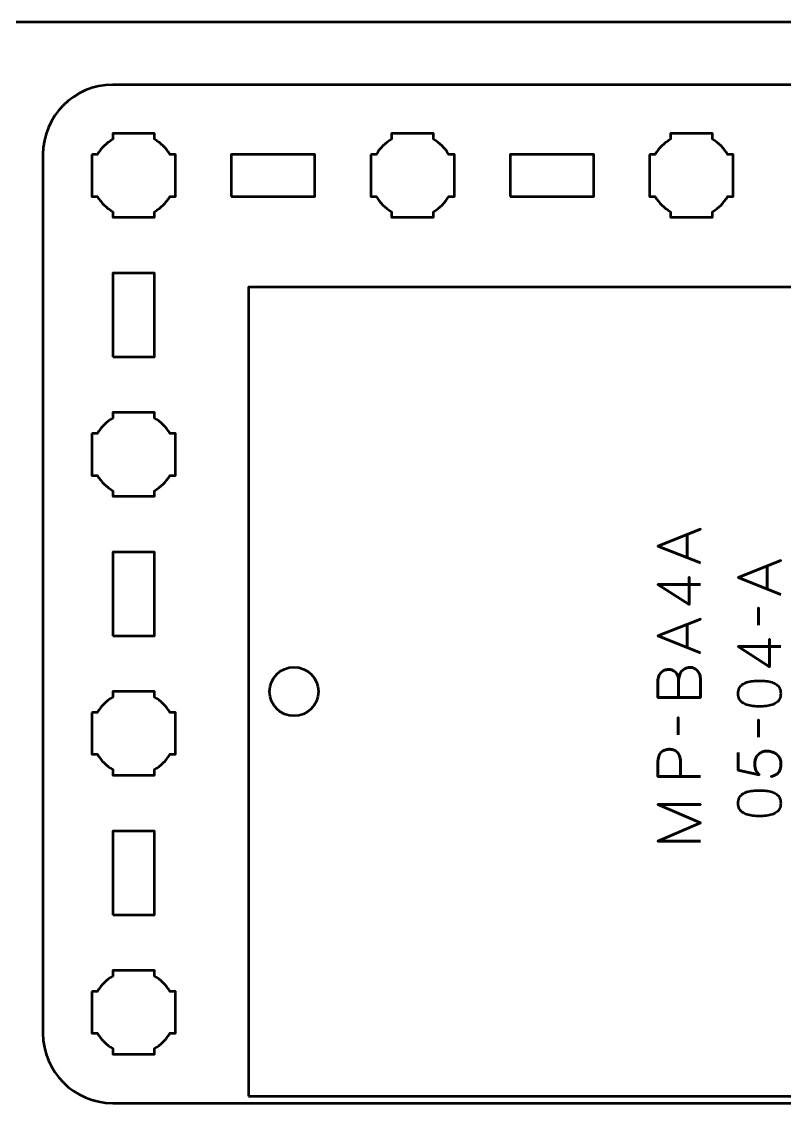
# Model space of a CAD drawing. Header units: centimetres. Extents: x -21 to 0, y -29.7 to 0.
# Drawn here: x -10.95 to -5.48, y -7.9 to 0 of the extents above; entities that cross this region are included whole.
import ezdxf

# ---------------------------------------------------------------- set-up
doc = ezdxf.new("R2010")
doc.units = ezdxf.units.CM
doc.header["$MEASUREMENT"] = 0
doc.layers.add('Layer 1', color=7, linetype='Continuous')

msp = doc.modelspace()

# ---------------------------------------------------------------- linework, layer by layer
at = {"layer": 'Layer 1', "lineweight": 53}
for points in [[(-9.45, -1.25001), (-8.85, -1.25001), (-8.85, -0.95001), (-9.45, -0.95001), (-9.45, -1.25001)], [(-7.45, -1.25001), (-6.85, -1.25001), (-6.85, -0.95001), (-7.45, -0.95001), (-7.45, -1.25001)], [(-10.3, -2.40001), (-10, -2.40001), (-10, -1.80001), (-10.3, -1.80001), (-10.3, -2.40001)], [(-10.3, -4.40001), (-10, -4.40001), (-10, -3.80001), (-10.3, -3.80001), (-10.3, -4.40001)], [(-10.3, -6.40001), (-10, -6.40001), (-10, -5.80001), (-10.3, -5.80001), (-10.3, -6.40001)]]:
    msp.add_lwpolyline(points, close=True, dxfattribs=at)
at = {"layer": 'Layer 1', "color": 5, "lineweight": 53}
msp.add_ellipse((-9, -4.8), major_axis=(0, 0.175), ratio=1, dxfattribs=at)
at = {"layer": 'Layer 1', "lineweight": 53}
msp.add_ellipse((-9, -4.8), major_axis=(0, 0.175), ratio=1, dxfattribs=at)
at = {"layer": 'Layer 1', "color": 1, "lineweight": 53}
msp.add_open_spline([(-21.00003, -29.19995), (-21.00003, -29.19995), (-21.00003, -5.29992), (-21.00003, -5.29992), (-21.00003, -5.29992), (-21.00003, -5.21709), (-20.93286, -5.14992), (-20.85003, -5.14992), (-20.85003, -5.14992), (-20.7672, -5.14992), (-20.70003, -5.08275), (-20.70003, -4.99992), (-20.70003, -4.99992), (-20.70003, -4.91709), (-20.7672, -4.84992), (-20.85003, -4.84992), (-20.85003, -4.84992), (-20.93286, -4.84992), (-21.00003, -4.78275), (-21.00003, -4.69992), (-21.00003, -4.69992), (-21.00003, -4.61709), (-20.93286, -4.54992), (-20.85003, -4.54992), (-20.85003, -4.54992), (-20.7672, -4.54992), (-20.70003, -4.48275), (-20.70003, -4.39992), (-20.70003, -4.39992), (-20.70003, -4.31709), (-20.7672, -4.24992), (-20.85003, -4.24992), (-20.85003, -4.24992), (-20.93286, -4.24992), (-21.00003, -4.18275), (-21.00003, -4.09992), (-21.00003, -4.09992), (-21.00003, -4.01709), (-20.93286, -3.94992), (-20.85003, -3.94992), (-20.85003, -3.94992), (-20.7672, -3.94992), (-20.70003, -3.88275), (-20.70003, -3.79992), (-20.70003, -3.79992), (-20.70003, -3.71709), (-20.7672, -3.64992), (-20.85003, -3.64992), (-20.85003, -3.64992), (-20.93286, -3.64992), (-21.00003, -3.58275), (-21.00003, -3.49992), (-21.00003, -3.49992), (-21.00003, -3.41709), (-20.93286, -3.34992), (-20.85003, -3.34992), (-20.85003, -3.34992), (-20.7672, -3.34992), (-20.70003, -3.28275), (-20.70003, -3.19992), (-20.70003, -3.19992), (-20.70003, -3.11709), (-20.7672, -3.04992), (-20.85003, -3.04992), (-20.85003, -3.04992), (-20.93286, -3.04992), (-21.00003, -2.98275), (-21.00003, -2.89992), (-21.00003, -2.89992), (-21.00003, -2.81709), (-20.93286, -2.74992), (-20.85003, -2.74992), (-20.85003, -2.74992), (-20.7672, -2.74992), (-20.70003, -2.68275), (-20.70003, -2.59992), (-20.70003, -2.59992), (-20.70003, -2.51709), (-20.7672, -2.44992), (-20.85003, -2.44992), (-20.85003, -2.44992), (-20.93286, -2.44992), (-21.00003, -2.38275), (-21.00003, -2.29992), (-21.00003, -2.29992), (-21.00003, -2.21709), (-20.93286, -2.14992), (-20.85003, -2.14992), (-20.85003, -2.14992), (-20.7672, -2.14992), (-20.70003, -2.08275), (-20.70003, -1.99992), (-20.70003, -1.99992), (-20.70003, -1.91709), (-20.7672, -1.84992), (-20.85003, -1.84992), (-20.85003, -1.84992), (-20.93286, -1.84992), (-21.00003, -1.78275), (-21.00003, -1.69992), (-21.00003, -1.69992), (-21.00003, -1.61709), (-20.93286, -1.54992), (-20.85003, -1.54992), (-20.85003, -1.54992), (-20.7672, -1.54992), (-20.70003, -1.48275), (-20.70003, -1.39992), (-20.70003, -1.39992), (-20.70003, -1.31709), (-20.7672, -1.24992), (-20.85003, -1.24992), (-20.85003, -1.24992), (-20.93286, -1.24992), (-21.00003, -1.18275), (-21.00003, -1.09992), (-21.00003, -1.09992), (-21.00003, -1.09992), (-21.00003, -0.49992), (-21.00003, -0.49992), (-21.00003, -0.49992), (-21.00003, -0.22295), (-20.77694, 0.00004), (-20.49994, 0.00004), (-20.49994, 0.00004), (-20.49994, 0.00004), (-0.50008, 0.00004), (-0.50008, 0.00004), (-0.50008, 0.00004), (-0.22294, 0.00004), (0.00002, -0.22295), (0.00002, -0.49992), (0.00002, -0.49992), (0.00002, -0.49992), (0.00002, -29.19995), (0.00002, -29.19995), (0.00002, -29.19995), (0.00002, -29.47695), (-0.22294, -29.70004), (-0.50008, -29.70004), (-0.50008, -29.70004), (-0.50008, -29.70004), (-20.49994, -29.70004), (-20.49994, -29.70004), (-20.49994, -29.70004), (-20.77694, -29.70004), (-21.00003, -29.47695), (-21.00003, -29.19995)], degree=3, knots=[0, 0, 0, 0, 0.027027, 0.027027, 0.027027, 0.027027, 0.0540541, 0.0540541, 0.0540541, 0.0540541, 0.0810811, 0.0810811, 0.0810811, 0.0810811, 0.1081081, 0.1081081, 0.1081081, 0.1081081, 0.1351351, 0.1351351, 0.1351351, 0.1351351, 0.1621622, 0.1621622, 0.1621622, 0.1621622, 0.1891892, 0.1891892, 0.1891892, 0.1891892, 0.2162162, 0.2162162, 0.2162162, 0.2162162, 0.2432432, 0.2432432, 0.2432432, 0.2432432, 0.2702703, 0.2702703, 0.2702703, 0.2702703, 0.2972973, 0.2972973, 0.2972973, 0.2972973, 0.3243243, 0.3243243, 0.3243243, 0.3243243, 0.3513514, 0.3513514, 0.3513514, 0.3513514, 0.3783784, 0.3783784, 0.3783784, 0.3783784, 0.4054054, 0.4054054, 0.4054054, 0.4054054, 0.4324324, 0.4324324, 0.4324324, 0.4324324, 0.4594595, 0.4594595, 0.4594595, 0.4594595, 0.4864865, 0.4864865, 0.4864865, 0.4864865, 0.5135135, 0.5135135, 0.5135135, 0.5135135, 0.5405405, 0.5405405, 0.5405405, 0.5405405, 0.5675676, 0.5675676, 0.5675676, 0.5675676, 0.5945946, 0.5945946, 0.5945946, 0.5945946, 0.6216216, 0.6216216, 0.6216216, 0.6216216, 0.6486486, 0.6486486, 0.6486486, 0.6486486, 0.6756757, 0.6756757, 0.6756757, 0.6756757, 0.7027027, 0.7027027, 0.7027027, 0.7027027, 0.7297297, 0.7297297, 0.7297297, 0.7297297, 0.7567568, 0.7567568, 0.7567568, 0.7567568, 0.7837838, 0.7837838, 0.7837838, 0.7837838, 0.8108108, 0.8108108, 0.8108108, 0.8108108, 0.8378378, 0.8378378, 0.8378378, 0.8378378, 0.8648649, 0.8648649, 0.8648649, 0.8648649, 0.8918919, 0.8918919, 0.8918919, 0.8918919, 0.9189189, 0.9189189, 0.9189189, 0.9189189, 0.9459459, 0.9459459, 0.9459459, 0.9459459, 0.972973, 0.972973, 0.972973, 0.972973, 1, 1, 1, 1], dxfattribs=at)
at = {"layer": 'Layer 1', "color": 3, "lineweight": 53}
msp.add_open_spline([(-10.8, -7.25001), (-10.8, -7.25001), (-10.8, -0.95001), (-10.8, -0.95001), (-10.8, -0.95001), (-10.8, -0.67392), (-10.57609, -0.45001), (-10.3, -0.45001), (-10.3, -0.45001), (-10.3, -0.45001), (-2, -0.45001), (-2, -0.45001), (-2, -0.45001), (-1.72391, -0.45001), (-1.5, -0.67392), (-1.5, -0.95001), (-1.5, -0.95001), (-1.5, -0.95001), (-1.5, -7.25001), (-1.5, -7.25001), (-1.5, -7.25001), (-1.5, -7.5261), (-1.72391, -7.75001), (-2, -7.75001), (-2, -7.75001), (-2, -7.75001), (-10.3, -7.75001), (-10.3, -7.75001), (-10.3, -7.75001), (-10.57609, -7.75001), (-10.8, -7.5261), (-10.8, -7.25001)], degree=3, knots=[0, 0, 0, 0, 0.125, 0.125, 0.125, 0.125, 0.25, 0.25, 0.25, 0.25, 0.375, 0.375, 0.375, 0.375, 0.5, 0.5, 0.5, 0.5, 0.625, 0.625, 0.625, 0.625, 0.75, 0.75, 0.75, 0.75, 0.875, 0.875, 0.875, 0.875, 1, 1, 1, 1], dxfattribs=at)
at = {"layer": 'Layer 1', "lineweight": 53}
for points in [[(-10.45, -0.95001), (-10.45, -0.95001), (-10.40985, -0.95001), (-10.40985, -0.95001), (-10.40985, -0.95001), (-10.3835, -0.90448), (-10.34553, -0.86651), (-10.3, -0.84016), (-10.3, -0.84016), (-10.3, -0.84016), (-10.3, -0.80001), (-10.3, -0.80001), (-10.3, -0.80001), (-10.3, -0.80001), (-10.15, -0.80001), (-10.15, -0.80001), (-10.15, -0.80001), (-10.15, -0.80001), (-10, -0.80001), (-10, -0.80001), (-10, -0.80001), (-10, -0.80001), (-10, -0.84016), (-10, -0.84016), (-10, -0.84016), (-9.95447, -0.86651), (-9.9165, -0.90448), (-9.89015, -0.95001), (-9.89015, -0.95001), (-9.89015, -0.95001), (-9.85, -0.95001), (-9.85, -0.95001), (-9.85, -0.95001), (-9.85, -0.95001), (-9.85, -1.10001), (-9.85, -1.10001), (-9.85, -1.10001), (-9.85, -1.10001), (-9.85, -1.25001), (-9.85, -1.25001), (-9.85, -1.25001), (-9.85, -1.25001), (-9.89015, -1.25001), (-9.89015, -1.25001), (-9.89015, -1.25001), (-9.9165, -1.29554), (-9.95447, -1.33351), (-10, -1.35986), (-10, -1.35986), (-10, -1.35986), (-10, -1.40001), (-10, -1.40001), (-10, -1.40001), (-10, -1.40001), (-10.15, -1.40001), (-10.15, -1.40001), (-10.15, -1.40001), (-10.15, -1.40001), (-10.3, -1.40001), (-10.3, -1.40001), (-10.3, -1.40001), (-10.3, -1.40001), (-10.3, -1.35986), (-10.3, -1.35986), (-10.3, -1.35986), (-10.34553, -1.33351), (-10.3835, -1.29554), (-10.40985, -1.25001), (-10.40985, -1.25001), (-10.40985, -1.25001), (-10.45, -1.25001), (-10.45, -1.25001), (-10.45, -1.25001), (-10.45, -1.25001), (-10.45, -1.10001), (-10.45, -1.10001), (-10.45, -1.10001), (-10.45, -1.10001), (-10.45, -0.95001), (-10.45, -0.95001)], [(-8.45, -0.95001), (-8.45, -0.95001), (-8.40985, -0.95001), (-8.40985, -0.95001), (-8.40985, -0.95001), (-8.3835, -0.90448), (-8.34553, -0.86651), (-8.3, -0.84016), (-8.3, -0.84016), (-8.3, -0.84016), (-8.3, -0.80001), (-8.3, -0.80001), (-8.3, -0.80001), (-8.3, -0.80001), (-8.15, -0.80001), (-8.15, -0.80001), (-8.15, -0.80001), (-8.15, -0.80001), (-8, -0.80001), (-8, -0.80001), (-8, -0.80001), (-8, -0.80001), (-8, -0.84016), (-8, -0.84016), (-8, -0.84016), (-7.95447, -0.86651), (-7.9165, -0.90448), (-7.89015, -0.95001), (-7.89015, -0.95001), (-7.89015, -0.95001), (-7.85, -0.95001), (-7.85, -0.95001), (-7.85, -0.95001), (-7.85, -0.95001), (-7.85, -1.10001), (-7.85, -1.10001), (-7.85, -1.10001), (-7.85, -1.10001), (-7.85, -1.25001), (-7.85, -1.25001), (-7.85, -1.25001), (-7.85, -1.25001), (-7.89015, -1.25001), (-7.89015, -1.25001), (-7.89015, -1.25001), (-7.9165, -1.29554), (-7.95447, -1.33351), (-8, -1.35986), (-8, -1.35986), (-8, -1.35986), (-8, -1.40001), (-8, -1.40001), (-8, -1.40001), (-8, -1.40001), (-8.15, -1.40001), (-8.15, -1.40001), (-8.15, -1.40001), (-8.15, -1.40001), (-8.3, -1.40001), (-8.3, -1.40001), (-8.3, -1.40001), (-8.3, -1.40001), (-8.3, -1.35986), (-8.3, -1.35986), (-8.3, -1.35986), (-8.34553, -1.33351), (-8.3835, -1.29554), (-8.40985, -1.25001), (-8.40985, -1.25001), (-8.40985, -1.25001), (-8.45, -1.25001), (-8.45, -1.25001), (-8.45, -1.25001), (-8.45, -1.25001), (-8.45, -1.10001), (-8.45, -1.10001), (-8.45, -1.10001), (-8.45, -1.10001), (-8.45, -0.95001), (-8.45, -0.95001)], [(-6.45, -0.95001), (-6.45, -0.95001), (-6.40985, -0.95001), (-6.40985, -0.95001), (-6.40985, -0.95001), (-6.3835, -0.90448), (-6.34553, -0.86651), (-6.3, -0.84016), (-6.3, -0.84016), (-6.3, -0.84016), (-6.3, -0.80001), (-6.3, -0.80001), (-6.3, -0.80001), (-6.3, -0.80001), (-6.15, -0.80001), (-6.15, -0.80001), (-6.15, -0.80001), (-6.15, -0.80001), (-6, -0.80001), (-6, -0.80001), (-6, -0.80001), (-6, -0.80001), (-6, -0.84016), (-6, -0.84016), (-6, -0.84016), (-5.95447, -0.86651), (-5.9165, -0.90448), (-5.89015, -0.95001), (-5.89015, -0.95001), (-5.89015, -0.95001), (-5.85, -0.95001), (-5.85, -0.95001), (-5.85, -0.95001), (-5.85, -0.95001), (-5.85, -1.10001), (-5.85, -1.10001), (-5.85, -1.10001), (-5.85, -1.10001), (-5.85, -1.25001), (-5.85, -1.25001), (-5.85, -1.25001), (-5.85, -1.25001), (-5.89015, -1.25001), (-5.89015, -1.25001), (-5.89015, -1.25001), (-5.9165, -1.29554), (-5.95447, -1.33351), (-6, -1.35986), (-6, -1.35986), (-6, -1.35986), (-6, -1.40001), (-6, -1.40001), (-6, -1.40001), (-6, -1.40001), (-6.15, -1.40001), (-6.15, -1.40001), (-6.15, -1.40001), (-6.15, -1.40001), (-6.3, -1.40001), (-6.3, -1.40001), (-6.3, -1.40001), (-6.3, -1.40001), (-6.3, -1.35986), (-6.3, -1.35986), (-6.3, -1.35986), (-6.34553, -1.33351), (-6.3835, -1.29554), (-6.40985, -1.25001), (-6.40985, -1.25001), (-6.40985, -1.25001), (-6.45, -1.25001), (-6.45, -1.25001), (-6.45, -1.25001), (-6.45, -1.25001), (-6.45, -1.10001), (-6.45, -1.10001), (-6.45, -1.10001), (-6.45, -1.10001), (-6.45, -0.95001), (-6.45, -0.95001)], [(-10.45, -2.95001), (-10.45, -2.95001), (-10.40985, -2.95001), (-10.40985, -2.95001), (-10.40985, -2.95001), (-10.3835, -2.90448), (-10.34553, -2.86651), (-10.3, -2.84016), (-10.3, -2.84016), (-10.3, -2.84016), (-10.3, -2.80001), (-10.3, -2.80001), (-10.3, -2.80001), (-10.3, -2.80001), (-10.15, -2.80001), (-10.15, -2.80001), (-10.15, -2.80001), (-10.15, -2.80001), (-10, -2.80001), (-10, -2.80001), (-10, -2.80001), (-10, -2.80001), (-10, -2.84016), (-10, -2.84016), (-10, -2.84016), (-9.95447, -2.86651), (-9.9165, -2.90448), (-9.89015, -2.95001), (-9.89015, -2.95001), (-9.89015, -2.95001), (-9.85, -2.95001), (-9.85, -2.95001), (-9.85, -2.95001), (-9.85, -2.95001), (-9.85, -3.10001), (-9.85, -3.10001), (-9.85, -3.10001), (-9.85, -3.10001), (-9.85, -3.25001), (-9.85, -3.25001), (-9.85, -3.25001), (-9.85, -3.25001), (-9.89015, -3.25001), (-9.89015, -3.25001), (-9.89015, -3.25001), (-9.9165, -3.29554), (-9.95447, -3.33351), (-10, -3.35986), (-10, -3.35986), (-10, -3.35986), (-10, -3.40001), (-10, -3.40001), (-10, -3.40001), (-10, -3.40001), (-10.15, -3.40001), (-10.15, -3.40001), (-10.15, -3.40001), (-10.15, -3.40001), (-10.3, -3.40001), (-10.3, -3.40001), (-10.3, -3.40001), (-10.3, -3.40001), (-10.3, -3.35986), (-10.3, -3.35986), (-10.3, -3.35986), (-10.34553, -3.33351), (-10.3835, -3.29554), (-10.40985, -3.25001), (-10.40985, -3.25001), (-10.40985, -3.25001), (-10.45, -3.25001), (-10.45, -3.25001), (-10.45, -3.25001), (-10.45, -3.25001), (-10.45, -3.10001), (-10.45, -3.10001), (-10.45, -3.10001), (-10.45, -3.10001), (-10.45, -2.95001), (-10.45, -2.95001)], [(-10.45, -4.95001), (-10.45, -4.95001), (-10.40985, -4.95001), (-10.40985, -4.95001), (-10.40985, -4.95001), (-10.3835, -4.90448), (-10.34553, -4.86651), (-10.3, -4.84016), (-10.3, -4.84016), (-10.3, -4.84016), (-10.3, -4.80001), (-10.3, -4.80001), (-10.3, -4.80001), (-10.3, -4.80001), (-10.15, -4.80001), (-10.15, -4.80001), (-10.15, -4.80001), (-10.15, -4.80001), (-10, -4.80001), (-10, -4.80001), (-10, -4.80001), (-10, -4.80001), (-10, -4.84016), (-10, -4.84016), (-10, -4.84016), (-9.95447, -4.86651), (-9.9165, -4.90448), (-9.89015, -4.95001), (-9.89015, -4.95001), (-9.89015, -4.95001), (-9.85, -4.95001), (-9.85, -4.95001), (-9.85, -4.95001), (-9.85, -4.95001), (-9.85, -5.10001), (-9.85, -5.10001), (-9.85, -5.10001), (-9.85, -5.10001), (-9.85, -5.25001), (-9.85, -5.25001), (-9.85, -5.25001), (-9.85, -5.25001), (-9.89015, -5.25001), (-9.89015, -5.25001), (-9.89015, -5.25001), (-9.9165, -5.29554), (-9.95447, -5.33351), (-10, -5.35986), (-10, -5.35986), (-10, -5.35986), (-10, -5.40001), (-10, -5.40001), (-10, -5.40001), (-10, -5.40001), (-10.15, -5.40001), (-10.15, -5.40001), (-10.15, -5.40001), (-10.15, -5.40001), (-10.3, -5.40001), (-10.3, -5.40001), (-10.3, -5.40001), (-10.3, -5.40001), (-10.3, -5.35986), (-10.3, -5.35986), (-10.3, -5.35986), (-10.34553, -5.33351), (-10.3835, -5.29554), (-10.40985, -5.25001), (-10.40985, -5.25001), (-10.40985, -5.25001), (-10.45, -5.25001), (-10.45, -5.25001), (-10.45, -5.25001), (-10.45, -5.25001), (-10.45, -5.10001), (-10.45, -5.10001), (-10.45, -5.10001), (-10.45, -5.10001), (-10.45, -4.95001), (-10.45, -4.95001)], [(-10.45, -6.95001), (-10.45, -6.95001), (-10.40985, -6.95001), (-10.40985, -6.95001), (-10.40985, -6.95001), (-10.3835, -6.90448), (-10.34553, -6.86651), (-10.3, -6.84016), (-10.3, -6.84016), (-10.3, -6.84016), (-10.3, -6.80001), (-10.3, -6.80001), (-10.3, -6.80001), (-10.3, -6.80001), (-10.15, -6.80001), (-10.15, -6.80001), (-10.15, -6.80001), (-10.15, -6.80001), (-10, -6.80001), (-10, -6.80001), (-10, -6.80001), (-10, -6.80001), (-10, -6.84016), (-10, -6.84016), (-10, -6.84016), (-9.95447, -6.86651), (-9.9165, -6.90448), (-9.89015, -6.95001), (-9.89015, -6.95001), (-9.89015, -6.95001), (-9.85, -6.95001), (-9.85, -6.95001), (-9.85, -6.95001), (-9.85, -6.95001), (-9.85, -7.10001), (-9.85, -7.10001), (-9.85, -7.10001), (-9.85, -7.10001), (-9.85, -7.25001), (-9.85, -7.25001), (-9.85, -7.25001), (-9.85, -7.25001), (-9.89015, -7.25001), (-9.89015, -7.25001), (-9.89015, -7.25001), (-9.9165, -7.29554), (-9.95447, -7.33351), (-10, -7.35986), (-10, -7.35986), (-10, -7.35986), (-10, -7.40001), (-10, -7.40001), (-10, -7.40001), (-10, -7.40001), (-10.15, -7.40001), (-10.15, -7.40001), (-10.15, -7.40001), (-10.15, -7.40001), (-10.3, -7.40001), (-10.3, -7.40001), (-10.3, -7.40001), (-10.3, -7.40001), (-10.3, -7.35986), (-10.3, -7.35986), (-10.3, -7.35986), (-10.34553, -7.33351), (-10.3835, -7.29554), (-10.40985, -7.25001), (-10.40985, -7.25001), (-10.40985, -7.25001), (-10.45, -7.25001), (-10.45, -7.25001), (-10.45, -7.25001), (-10.45, -7.25001), (-10.45, -7.10001), (-10.45, -7.10001), (-10.45, -7.10001), (-10.45, -7.10001), (-10.45, -6.95001), (-10.45, -6.95001)]]:
    msp.add_open_spline(points, degree=3, knots=[0, 0, 0, 0, 0.05, 0.05, 0.05, 0.05, 0.1, 0.1, 0.1, 0.1, 0.15, 0.15, 0.15, 0.15, 0.2, 0.2, 0.2, 0.2, 0.25, 0.25, 0.25, 0.25, 0.3, 0.3, 0.3, 0.3, 0.35, 0.35, 0.35, 0.35, 0.4, 0.4, 0.4, 0.4, 0.45, 0.45, 0.45, 0.45, 0.5, 0.5, 0.5, 0.5, 0.55, 0.55, 0.55, 0.55, 0.6, 0.6, 0.6, 0.6, 0.65, 0.65, 0.65, 0.65, 0.7, 0.7, 0.7, 0.7, 0.75, 0.75, 0.75, 0.75, 0.8, 0.8, 0.8, 0.8, 0.85, 0.85, 0.85, 0.85, 0.9, 0.9, 0.9, 0.9, 0.95, 0.95, 0.95, 0.95, 1, 1, 1, 1], dxfattribs=at)
at = {"layer": 'Layer 1', "color": 5, "lineweight": 53}
for points, knots in [([(-9.32502, -7.7), (-9.32502, -7.7), (-9.32502, -1.9), (-9.32502, -1.9), (-9.32502, -1.9), (-9.32502, -1.9), (-2.97502, -1.9), (-2.97502, -1.9), (-2.97502, -1.9), (-2.97502, -1.9), (-2.97502, -7.7), (-2.97502, -7.7), (-2.97502, -7.7), (-2.97502, -7.7), (-9.32502, -7.7), (-9.32502, -7.7)], [0, 0, 0, 0, 0.25, 0.25, 0.25, 0.25, 0.5, 0.5, 0.5, 0.5, 0.75, 0.75, 0.75, 0.75, 1, 1, 1, 1]), ([(-6.0851, -3.87799), (-6.0851, -3.87799), (-6.39032, -3.75692), (-6.39032, -3.75692), (-6.39032, -3.75692), (-6.39032, -3.75692), (-6.0851, -3.63542), (-6.0851, -3.63542), (-6.0851, -3.63542), (-6.0851, -3.63542), (-6.39032, -3.75692), (-6.39032, -3.75692), (-6.39032, -3.75692), (-6.39032, -3.75692), (-6.0851, -3.87799), (-6.0851, -3.87799)], [0, 0, 0, 0, 0.25, 0.25, 0.25, 0.25, 0.5, 0.5, 0.5, 0.5, 0.75, 0.75, 0.75, 0.75, 1, 1, 1, 1]), ([(-6.1812, -3.83989), (-6.1812, -3.83989), (-6.1812, -3.67395), (-6.1812, -3.67395), (-6.1812, -3.67395), (-6.1812, -3.67395), (-6.1812, -3.83989), (-6.1812, -3.83989)], [0, 0, 0, 0, 0.5, 0.5, 0.5, 0.5, 1, 1, 1, 1]), ([(-5.50979, -4.10299), (-5.50979, -4.10299), (-5.81501, -3.98192), (-5.81501, -3.98192), (-5.81501, -3.98192), (-5.81501, -3.98192), (-5.50979, -3.86042), (-5.50979, -3.86042), (-5.50979, -3.86042), (-5.50979, -3.86042), (-5.81501, -3.98192), (-5.81501, -3.98192), (-5.81501, -3.98192), (-5.81501, -3.98192), (-5.50979, -4.10299), (-5.50979, -4.10299)], [0, 0, 0, 0, 0.25, 0.25, 0.25, 0.25, 0.5, 0.5, 0.5, 0.5, 0.75, 0.75, 0.75, 0.75, 1, 1, 1, 1]), ([(-5.60589, -4.06489), (-5.60589, -4.06489), (-5.60589, -3.89895), (-5.60589, -3.89895), (-5.60589, -3.89895), (-5.60589, -3.89895), (-5.60589, -4.06489), (-5.60589, -4.06489)], [0, 0, 0, 0, 0.5, 0.5, 0.5, 0.5, 1, 1, 1, 1]), ([(-6.0851, -4.03293), (-6.0851, -4.03293), (-6.39032, -4.03293), (-6.39032, -4.03293), (-6.39032, -4.03293), (-6.39032, -4.03293), (-6.16638, -4.17686), (-6.16638, -4.17686), (-6.16638, -4.17686), (-6.16638, -4.17686), (-6.16638, -3.97874), (-6.16638, -3.97874), (-6.16638, -3.97874), (-6.16638, -3.97874), (-6.16638, -4.17686), (-6.16638, -4.17686), (-6.16638, -4.17686), (-6.16638, -4.17686), (-6.39032, -4.03293), (-6.39032, -4.03293), (-6.39032, -4.03293), (-6.39032, -4.03293), (-6.0851, -4.03293), (-6.0851, -4.03293)], [0, 0, 0, 0, 0.1666667, 0.1666667, 0.1666667, 0.1666667, 0.3333333, 0.3333333, 0.3333333, 0.3333333, 0.5, 0.5, 0.5, 0.5, 0.6666667, 0.6666667, 0.6666667, 0.6666667, 0.8333333, 0.8333333, 0.8333333, 0.8333333, 1, 1, 1, 1]), ([(-5.66939, -4.32312), (-5.66939, -4.32312), (-5.66939, -4.19993), (-5.66939, -4.19993), (-5.66939, -4.19993), (-5.66939, -4.19993), (-5.66939, -4.32312), (-5.66939, -4.32312)], [0, 0, 0, 0, 0.5, 0.5, 0.5, 0.5, 1, 1, 1, 1]), ([(-6.0851, -4.52272), (-6.0851, -4.52272), (-6.39032, -4.40165), (-6.39032, -4.40165), (-6.39032, -4.40165), (-6.39032, -4.40165), (-6.0851, -4.28015), (-6.0851, -4.28015), (-6.0851, -4.28015), (-6.0851, -4.28015), (-6.39032, -4.40165), (-6.39032, -4.40165), (-6.39032, -4.40165), (-6.39032, -4.40165), (-6.0851, -4.52272), (-6.0851, -4.52272)], [0, 0, 0, 0, 0.25, 0.25, 0.25, 0.25, 0.5, 0.5, 0.5, 0.5, 0.75, 0.75, 0.75, 0.75, 1, 1, 1, 1]), ([(-6.1812, -4.48462), (-6.1812, -4.48462), (-6.1812, -4.31868), (-6.1812, -4.31868), (-6.1812, -4.31868), (-6.1812, -4.31868), (-6.1812, -4.48462), (-6.1812, -4.48462)], [0, 0, 0, 0, 0.5, 0.5, 0.5, 0.5, 1, 1, 1, 1]), ([(-5.50979, -4.47806), (-5.50979, -4.47806), (-5.81501, -4.47806), (-5.81501, -4.47806), (-5.81501, -4.47806), (-5.81501, -4.47806), (-5.59107, -4.62199), (-5.59107, -4.62199), (-5.59107, -4.62199), (-5.59107, -4.62199), (-5.59107, -4.42387), (-5.59107, -4.42387), (-5.59107, -4.42387), (-5.59107, -4.42387), (-5.59107, -4.62199), (-5.59107, -4.62199), (-5.59107, -4.62199), (-5.59107, -4.62199), (-5.81501, -4.47806), (-5.81501, -4.47806), (-5.81501, -4.47806), (-5.81501, -4.47806), (-5.50979, -4.47806), (-5.50979, -4.47806)], [0, 0, 0, 0, 0.1666667, 0.1666667, 0.1666667, 0.1666667, 0.3333333, 0.3333333, 0.3333333, 0.3333333, 0.5, 0.5, 0.5, 0.5, 0.6666667, 0.6666667, 0.6666667, 0.6666667, 0.8333333, 0.8333333, 0.8333333, 0.8333333, 1, 1, 1, 1]), ([(-6.24216, -4.84318), (-6.24216, -4.84318), (-6.24216, -4.72592), (-6.24216, -4.72592), (-6.24216, -4.72592), (-6.24223, -4.71068), (-6.24434, -4.6977), (-6.24851, -4.68676), (-6.24851, -4.68676), (-6.2526, -4.67589), (-6.25817, -4.66708), (-6.26516, -4.66023), (-6.26516, -4.66023), (-6.27214, -4.65339), (-6.28004, -4.64845), (-6.28879, -4.64534), (-6.28879, -4.64534), (-6.29747, -4.64231), (-6.3065, -4.6409), (-6.31581, -4.64125), (-6.31581, -4.64125), (-6.32513, -4.64168), (-6.33416, -4.64365), (-6.34298, -4.64718), (-6.34298, -4.64718), (-6.3518, -4.65064), (-6.35977, -4.65586), (-6.3669, -4.6627), (-6.3669, -4.6627), (-6.37402, -4.66954), (-6.37967, -4.67808), (-6.38383, -4.68845), (-6.38383, -4.68845), (-6.38806, -4.69883), (-6.39025, -4.71103), (-6.39032, -4.72507), (-6.39032, -4.72507), (-6.39032, -4.72507), (-6.39032, -4.84318), (-6.39032, -4.84318), (-6.39032, -4.84318), (-6.39032, -4.84318), (-6.0851, -4.84318), (-6.0851, -4.84318), (-6.0851, -4.84318), (-6.0851, -4.84318), (-6.0851, -4.71322), (-6.0851, -4.71322), (-6.0851, -4.71322), (-6.0851, -4.70108), (-6.08686, -4.68979), (-6.09032, -4.67935), (-6.09032, -4.67935), (-6.09385, -4.66891), (-6.09886, -4.65981), (-6.10549, -4.65191), (-6.10549, -4.65191), (-6.11219, -4.64407), (-6.12024, -4.63794), (-6.12976, -4.63356), (-6.12976, -4.63356), (-6.13929, -4.62919), (-6.15008, -4.62693), (-6.16215, -4.62686), (-6.16215, -4.62686), (-6.17428, -4.62714), (-6.18522, -4.62968), (-6.19502, -4.63455), (-6.19502, -4.63455), (-6.20483, -4.63942), (-6.21323, -4.64619), (-6.22021, -4.65494), (-6.22021, -4.65494), (-6.22727, -4.66369), (-6.2327, -4.67413), (-6.23644, -4.68613), (-6.23644, -4.68613), (-6.24018, -4.69812), (-6.24208, -4.71138), (-6.24216, -4.72592), (-6.24216, -4.72592), (-6.24208, -4.71138), (-6.24018, -4.69812), (-6.23644, -4.68613), (-6.23644, -4.68613), (-6.2327, -4.67413), (-6.22727, -4.66369), (-6.22021, -4.65494), (-6.22021, -4.65494), (-6.21323, -4.64619), (-6.20483, -4.63942), (-6.19502, -4.63455), (-6.19502, -4.63455), (-6.18522, -4.62968), (-6.17428, -4.62714), (-6.16215, -4.62686), (-6.16215, -4.62686), (-6.15008, -4.62693), (-6.13929, -4.62919), (-6.12976, -4.63356), (-6.12976, -4.63356), (-6.12024, -4.63794), (-6.11219, -4.64407), (-6.10549, -4.65191), (-6.10549, -4.65191), (-6.09886, -4.65981), (-6.09385, -4.66891), (-6.09032, -4.67935), (-6.09032, -4.67935), (-6.08686, -4.68979), (-6.0851, -4.70108), (-6.0851, -4.71322), (-6.0851, -4.71322), (-6.0851, -4.71322), (-6.0851, -4.84318), (-6.0851, -4.84318), (-6.0851, -4.84318), (-6.0851, -4.84318), (-6.39032, -4.84318), (-6.39032, -4.84318), (-6.39032, -4.84318), (-6.39032, -4.84318), (-6.39032, -4.72507), (-6.39032, -4.72507), (-6.39032, -4.72507), (-6.39025, -4.71103), (-6.38806, -4.69883), (-6.38383, -4.68845), (-6.38383, -4.68845), (-6.37967, -4.67808), (-6.37402, -4.66954), (-6.3669, -4.6627), (-6.3669, -4.6627), (-6.35977, -4.65586), (-6.3518, -4.65064), (-6.34298, -4.64718), (-6.34298, -4.64718), (-6.33416, -4.64365), (-6.32513, -4.64168), (-6.31581, -4.64125), (-6.31581, -4.64125), (-6.3065, -4.6409), (-6.29747, -4.64231), (-6.28879, -4.64534), (-6.28879, -4.64534), (-6.28004, -4.64845), (-6.27214, -4.65339), (-6.26516, -4.66023), (-6.26516, -4.66023), (-6.25817, -4.66708), (-6.2526, -4.67589), (-6.24851, -4.68676), (-6.24851, -4.68676), (-6.24434, -4.6977), (-6.24223, -4.71068), (-6.24216, -4.72592), (-6.24216, -4.72592), (-6.24216, -4.72592), (-6.24216, -4.84318), (-6.24216, -4.84318)], [0, 0, 0, 0, 0.025, 0.025, 0.025, 0.025, 0.05, 0.05, 0.05, 0.05, 0.075, 0.075, 0.075, 0.075, 0.1, 0.1, 0.1, 0.1, 0.125, 0.125, 0.125, 0.125, 0.15, 0.15, 0.15, 0.15, 0.175, 0.175, 0.175, 0.175, 0.2, 0.2, 0.2, 0.2, 0.225, 0.225, 0.225, 0.225, 0.25, 0.25, 0.25, 0.25, 0.275, 0.275, 0.275, 0.275, 0.3, 0.3, 0.3, 0.3, 0.325, 0.325, 0.325, 0.325, 0.35, 0.35, 0.35, 0.35, 0.375, 0.375, 0.375, 0.375, 0.4, 0.4, 0.4, 0.4, 0.425, 0.425, 0.425, 0.425, 0.45, 0.45, 0.45, 0.45, 0.475, 0.475, 0.475, 0.475, 0.5, 0.5, 0.5, 0.5, 0.525, 0.525, 0.525, 0.525, 0.55, 0.55, 0.55, 0.55, 0.575, 0.575, 0.575, 0.575, 0.6, 0.6, 0.6, 0.6, 0.625, 0.625, 0.625, 0.625, 0.65, 0.65, 0.65, 0.65, 0.675, 0.675, 0.675, 0.675, 0.7, 0.7, 0.7, 0.7, 0.725, 0.725, 0.725, 0.725, 0.75, 0.75, 0.75, 0.75, 0.775, 0.775, 0.775, 0.775, 0.8, 0.8, 0.8, 0.8, 0.825, 0.825, 0.825, 0.825, 0.85, 0.85, 0.85, 0.85, 0.875, 0.875, 0.875, 0.875, 0.9, 0.9, 0.9, 0.9, 0.925, 0.925, 0.925, 0.925, 0.95, 0.95, 0.95, 0.95, 0.975, 0.975, 0.975, 0.975, 1, 1, 1, 1]), ([(-5.50979, -4.8146), (-5.50986, -4.79979), (-5.51247, -4.78702), (-5.51755, -4.77636), (-5.51755, -4.77636), (-5.52263, -4.76578), (-5.5299, -4.75696), (-5.53914, -4.74991), (-5.53914, -4.74991), (-5.54845, -4.74292), (-5.55946, -4.73742), (-5.57216, -4.73333), (-5.57216, -4.73333), (-5.58486, -4.7293), (-5.59876, -4.72641), (-5.614, -4.72479), (-5.614, -4.72479), (-5.62924, -4.72309), (-5.64526, -4.72225), (-5.66219, -4.72232), (-5.66219, -4.72232), (-5.67905, -4.72225), (-5.69507, -4.72309), (-5.71024, -4.72479), (-5.71024, -4.72479), (-5.72541, -4.72641), (-5.73938, -4.7293), (-5.75208, -4.73333), (-5.75208, -4.73333), (-5.76471, -4.73742), (-5.77571, -4.74292), (-5.7851, -4.74991), (-5.7851, -4.74991), (-5.79441, -4.75696), (-5.80168, -4.76578), (-5.80676, -4.77636), (-5.80676, -4.77636), (-5.81191, -4.78702), (-5.81452, -4.79979), (-5.81459, -4.8146), (-5.81459, -4.8146), (-5.81452, -4.82942), (-5.81191, -4.84219), (-5.80676, -4.85285), (-5.80676, -4.85285), (-5.80168, -4.86343), (-5.79441, -4.87225), (-5.7851, -4.8793), (-5.7851, -4.8793), (-5.77571, -4.88629), (-5.76471, -4.89179), (-5.75208, -4.89588), (-5.75208, -4.89588), (-5.73938, -4.89991), (-5.72541, -4.9028), (-5.71024, -4.90442), (-5.71024, -4.90442), (-5.69507, -4.90611), (-5.67905, -4.90696), (-5.66219, -4.90689), (-5.66219, -4.90689), (-5.64526, -4.90696), (-5.62924, -4.90611), (-5.614, -4.90442), (-5.614, -4.90442), (-5.59876, -4.9028), (-5.58486, -4.89991), (-5.57216, -4.89588), (-5.57216, -4.89588), (-5.55946, -4.89179), (-5.54845, -4.88629), (-5.53914, -4.8793), (-5.53914, -4.8793), (-5.5299, -4.87225), (-5.52263, -4.86343), (-5.51755, -4.85285), (-5.51755, -4.85285), (-5.51247, -4.84219), (-5.50986, -4.82942), (-5.50979, -4.8146)], [0, 0, 0, 0, 0.05, 0.05, 0.05, 0.05, 0.1, 0.1, 0.1, 0.1, 0.15, 0.15, 0.15, 0.15, 0.2, 0.2, 0.2, 0.2, 0.25, 0.25, 0.25, 0.25, 0.3, 0.3, 0.3, 0.3, 0.35, 0.35, 0.35, 0.35, 0.4, 0.4, 0.4, 0.4, 0.45, 0.45, 0.45, 0.45, 0.5, 0.5, 0.5, 0.5, 0.55, 0.55, 0.55, 0.55, 0.6, 0.6, 0.6, 0.6, 0.65, 0.65, 0.65, 0.65, 0.7, 0.7, 0.7, 0.7, 0.75, 0.75, 0.75, 0.75, 0.8, 0.8, 0.8, 0.8, 0.85, 0.85, 0.85, 0.85, 0.9, 0.9, 0.9, 0.9, 0.95, 0.95, 0.95, 0.95, 1, 1, 1, 1]), ([(-5.50979, -4.8146), (-5.50986, -4.79979), (-5.51247, -4.78702), (-5.51755, -4.77636), (-5.51755, -4.77636), (-5.52263, -4.76578), (-5.5299, -4.75696), (-5.53914, -4.74991), (-5.53914, -4.74991), (-5.54845, -4.74292), (-5.55946, -4.73742), (-5.57216, -4.73333), (-5.57216, -4.73333), (-5.58486, -4.7293), (-5.59876, -4.72641), (-5.614, -4.72479), (-5.614, -4.72479), (-5.62924, -4.72309), (-5.64526, -4.72225), (-5.66219, -4.72232), (-5.66219, -4.72232), (-5.67905, -4.72225), (-5.69507, -4.72309), (-5.71024, -4.72479), (-5.71024, -4.72479), (-5.72541, -4.72641), (-5.73938, -4.7293), (-5.75208, -4.73333), (-5.75208, -4.73333), (-5.76471, -4.73742), (-5.77571, -4.74292), (-5.7851, -4.74991), (-5.7851, -4.74991), (-5.79441, -4.75696), (-5.80168, -4.76578), (-5.80676, -4.77636), (-5.80676, -4.77636), (-5.81191, -4.78702), (-5.81452, -4.79979), (-5.81459, -4.8146), (-5.81459, -4.8146), (-5.81452, -4.82942), (-5.81191, -4.84219), (-5.80676, -4.85285), (-5.80676, -4.85285), (-5.80168, -4.86343), (-5.79441, -4.87225), (-5.7851, -4.8793), (-5.7851, -4.8793), (-5.77571, -4.88629), (-5.76471, -4.89179), (-5.75208, -4.89588), (-5.75208, -4.89588), (-5.73938, -4.89991), (-5.72541, -4.9028), (-5.71024, -4.90442), (-5.71024, -4.90442), (-5.69507, -4.90611), (-5.67905, -4.90696), (-5.66219, -4.90689), (-5.66219, -4.90689), (-5.64526, -4.90696), (-5.62924, -4.90611), (-5.614, -4.90442), (-5.614, -4.90442), (-5.59876, -4.9028), (-5.58486, -4.89991), (-5.57216, -4.89588), (-5.57216, -4.89588), (-5.55946, -4.89179), (-5.54845, -4.88629), (-5.53914, -4.8793), (-5.53914, -4.8793), (-5.5299, -4.87225), (-5.52263, -4.86343), (-5.51755, -4.85285), (-5.51755, -4.85285), (-5.51247, -4.84219), (-5.50986, -4.82942), (-5.50979, -4.8146)], [0, 0, 0, 0, 0.05, 0.05, 0.05, 0.05, 0.1, 0.1, 0.1, 0.1, 0.15, 0.15, 0.15, 0.15, 0.2, 0.2, 0.2, 0.2, 0.25, 0.25, 0.25, 0.25, 0.3, 0.3, 0.3, 0.3, 0.35, 0.35, 0.35, 0.35, 0.4, 0.4, 0.4, 0.4, 0.45, 0.45, 0.45, 0.45, 0.5, 0.5, 0.5, 0.5, 0.55, 0.55, 0.55, 0.55, 0.6, 0.6, 0.6, 0.6, 0.65, 0.65, 0.65, 0.65, 0.7, 0.7, 0.7, 0.7, 0.75, 0.75, 0.75, 0.75, 0.8, 0.8, 0.8, 0.8, 0.85, 0.85, 0.85, 0.85, 0.9, 0.9, 0.9, 0.9, 0.95, 0.95, 0.95, 0.95, 1, 1, 1, 1]), ([(-6.2447, -5.10903), (-6.2447, -5.10903), (-6.2447, -4.98584), (-6.2447, -4.98584), (-6.2447, -4.98584), (-6.2447, -4.98584), (-6.2447, -5.10903), (-6.2447, -5.10903)], [0, 0, 0, 0, 0.5, 0.5, 0.5, 0.5, 1, 1, 1, 1]), ([(-5.66939, -5.12702), (-5.66939, -5.12702), (-5.66939, -5.00383), (-5.66939, -5.00383), (-5.66939, -5.00383), (-5.66939, -5.00383), (-5.66939, -5.12702), (-5.66939, -5.12702)], [0, 0, 0, 0, 0.5, 0.5, 0.5, 0.5, 1, 1, 1, 1]), ([(-6.0851, -5.40959), (-6.0851, -5.40959), (-6.39032, -5.40959), (-6.39032, -5.40959), (-6.39032, -5.40959), (-6.39032, -5.40959), (-6.39032, -5.31222), (-6.39032, -5.31222), (-6.39032, -5.31222), (-6.39025, -5.29275), (-6.38806, -5.27674), (-6.38383, -5.26411), (-6.38383, -5.26411), (-6.37967, -5.25155), (-6.37388, -5.24167), (-6.36654, -5.23454), (-6.36654, -5.23454), (-6.35928, -5.22742), (-6.35095, -5.22234), (-6.34157, -5.21923), (-6.34157, -5.21923), (-6.33218, -5.2162), (-6.32238, -5.21444), (-6.312, -5.21401), (-6.312, -5.21401), (-6.30163, -5.21352), (-6.29147, -5.21472), (-6.2816, -5.21754), (-6.2816, -5.21754), (-6.27172, -5.22043), (-6.26276, -5.2253), (-6.25471, -5.23229), (-6.25471, -5.23229), (-6.24667, -5.2392), (-6.24025, -5.24858), (-6.23552, -5.26037), (-6.23552, -5.26037), (-6.23073, -5.27215), (-6.22833, -5.28675), (-6.22819, -5.30418), (-6.22819, -5.30418), (-6.22819, -5.30418), (-6.22819, -5.40959), (-6.22819, -5.40959), (-6.22819, -5.40959), (-6.22819, -5.40959), (-6.22819, -5.30418), (-6.22819, -5.30418), (-6.22819, -5.30418), (-6.22833, -5.28711), (-6.23073, -5.27264), (-6.23552, -5.26093), (-6.23552, -5.26093), (-6.24025, -5.24915), (-6.24667, -5.23976), (-6.25471, -5.23271), (-6.25471, -5.23271), (-6.26276, -5.22572), (-6.27172, -5.22071), (-6.2816, -5.21775), (-6.2816, -5.21775), (-6.29147, -5.21479), (-6.30163, -5.21352), (-6.312, -5.21401), (-6.312, -5.21401), (-6.32238, -5.21444), (-6.33218, -5.2162), (-6.34157, -5.21937), (-6.34157, -5.21937), (-6.35095, -5.22248), (-6.35928, -5.2277), (-6.36654, -5.23483), (-6.36654, -5.23483), (-6.37388, -5.24202), (-6.37967, -5.2519), (-6.38383, -5.26446), (-6.38383, -5.26446), (-6.38806, -5.27709), (-6.39025, -5.29296), (-6.39032, -5.31222), (-6.39032, -5.31222), (-6.39032, -5.31222), (-6.39032, -5.40959), (-6.39032, -5.40959), (-6.39032, -5.40959), (-6.39032, -5.40959), (-6.0851, -5.40959), (-6.0851, -5.40959)], [0, 0, 0, 0, 0.0454545, 0.0454545, 0.0454545, 0.0454545, 0.0909091, 0.0909091, 0.0909091, 0.0909091, 0.1363636, 0.1363636, 0.1363636, 0.1363636, 0.1818182, 0.1818182, 0.1818182, 0.1818182, 0.2272727, 0.2272727, 0.2272727, 0.2272727, 0.2727273, 0.2727273, 0.2727273, 0.2727273, 0.3181818, 0.3181818, 0.3181818, 0.3181818, 0.3636364, 0.3636364, 0.3636364, 0.3636364, 0.4090909, 0.4090909, 0.4090909, 0.4090909, 0.4545455, 0.4545455, 0.4545455, 0.4545455, 0.5, 0.5, 0.5, 0.5, 0.5454545, 0.5454545, 0.5454545, 0.5454545, 0.5909091, 0.5909091, 0.5909091, 0.5909091, 0.6363636, 0.6363636, 0.6363636, 0.6363636, 0.6818182, 0.6818182, 0.6818182, 0.6818182, 0.7272727, 0.7272727, 0.7272727, 0.7272727, 0.7727273, 0.7727273, 0.7727273, 0.7727273, 0.8181818, 0.8181818, 0.8181818, 0.8181818, 0.8636364, 0.8636364, 0.8636364, 0.8636364, 0.9090909, 0.9090909, 0.9090909, 0.9090909, 0.9545455, 0.9545455, 0.9545455, 0.9545455, 1, 1, 1, 1]), ([(-5.81501, -5.23666), (-5.81501, -5.23666), (-5.81501, -5.36366), (-5.81501, -5.36366), (-5.81501, -5.36366), (-5.81501, -5.36366), (-5.66346, -5.39753), (-5.66346, -5.39753), (-5.66346, -5.39753), (-5.66854, -5.3916), (-5.67312, -5.38596), (-5.67715, -5.38052), (-5.67715, -5.38052), (-5.68117, -5.37516), (-5.68455, -5.36952), (-5.68738, -5.36352), (-5.68738, -5.36352), (-5.6902, -5.35759), (-5.69232, -5.35082), (-5.6938, -5.3432), (-5.6938, -5.3432), (-5.69528, -5.33565), (-5.69606, -5.32662), (-5.69606, -5.31625), (-5.69606, -5.31625), (-5.69606, -5.30778), (-5.69493, -5.29931), (-5.6926, -5.29085), (-5.6926, -5.29085), (-5.69034, -5.28238), (-5.68688, -5.27434), (-5.6823, -5.26672), (-5.6823, -5.26672), (-5.67764, -5.25903), (-5.67185, -5.25225), (-5.66487, -5.24633), (-5.66487, -5.24633), (-5.65788, -5.24033), (-5.6497, -5.2356), (-5.64032, -5.23222), (-5.64032, -5.23222), (-5.63093, -5.22876), (-5.62028, -5.227), (-5.60843, -5.22693), (-5.60843, -5.22693), (-5.60405, -5.22685), (-5.59855, -5.22735), (-5.59206, -5.22834), (-5.59206, -5.22834), (-5.58557, -5.22925), (-5.57851, -5.23095), (-5.57103, -5.23335), (-5.57103, -5.23335), (-5.56355, -5.23574), (-5.55614, -5.23913), (-5.54881, -5.24343), (-5.54881, -5.24343), (-5.54147, -5.24774), (-5.53477, -5.25324), (-5.5287, -5.25987), (-5.5287, -5.25987), (-5.52263, -5.26651), (-5.51776, -5.27455), (-5.51409, -5.28393), (-5.51409, -5.28393), (-5.5105, -5.29339), (-5.50859, -5.30447), (-5.50852, -5.31709), (-5.50852, -5.31709), (-5.50859, -5.33219), (-5.51021, -5.34489), (-5.51325, -5.35519), (-5.51325, -5.35519), (-5.51635, -5.3655), (-5.52037, -5.37389), (-5.52545, -5.38038), (-5.52545, -5.38038), (-5.53053, -5.38694), (-5.53611, -5.39202), (-5.54217, -5.39569), (-5.54217, -5.39569), (-5.54824, -5.39936), (-5.55431, -5.40211), (-5.56038, -5.40395), (-5.56038, -5.40395), (-5.56645, -5.40578), (-5.57202, -5.40719), (-5.5771, -5.40811), (-5.5771, -5.40811), (-5.57202, -5.40719), (-5.56645, -5.40578), (-5.56038, -5.40395), (-5.56038, -5.40395), (-5.55431, -5.40211), (-5.54824, -5.39936), (-5.54217, -5.39569), (-5.54217, -5.39569), (-5.53611, -5.39202), (-5.53053, -5.38694), (-5.52545, -5.38038), (-5.52545, -5.38038), (-5.52037, -5.37389), (-5.51635, -5.3655), (-5.51325, -5.35519), (-5.51325, -5.35519), (-5.51021, -5.34489), (-5.50859, -5.33219), (-5.50852, -5.31709), (-5.50852, -5.31709), (-5.50859, -5.30447), (-5.5105, -5.29339), (-5.51409, -5.28393), (-5.51409, -5.28393), (-5.51776, -5.27455), (-5.52263, -5.26651), (-5.5287, -5.25987), (-5.5287, -5.25987), (-5.53477, -5.25324), (-5.54147, -5.24774), (-5.54881, -5.24343), (-5.54881, -5.24343), (-5.55614, -5.23913), (-5.56355, -5.23574), (-5.57103, -5.23335), (-5.57103, -5.23335), (-5.57851, -5.23095), (-5.58557, -5.22925), (-5.59206, -5.22834), (-5.59206, -5.22834), (-5.59855, -5.22735), (-5.60405, -5.22685), (-5.60843, -5.22693), (-5.60843, -5.22693), (-5.62028, -5.227), (-5.63093, -5.22876), (-5.64032, -5.23222), (-5.64032, -5.23222), (-5.6497, -5.2356), (-5.65788, -5.24033), (-5.66487, -5.24633), (-5.66487, -5.24633), (-5.67185, -5.25225), (-5.67764, -5.25903), (-5.6823, -5.26672), (-5.6823, -5.26672), (-5.68688, -5.27434), (-5.69034, -5.28238), (-5.6926, -5.29085), (-5.6926, -5.29085), (-5.69493, -5.29931), (-5.69606, -5.30778), (-5.69606, -5.31625), (-5.69606, -5.31625), (-5.69606, -5.32662), (-5.69528, -5.33565), (-5.6938, -5.3432), (-5.6938, -5.3432), (-5.69232, -5.35082), (-5.6902, -5.35759), (-5.68738, -5.36352), (-5.68738, -5.36352), (-5.68455, -5.36952), (-5.68117, -5.37516), (-5.67715, -5.38052), (-5.67715, -5.38052), (-5.67312, -5.38596), (-5.66854, -5.3916), (-5.66346, -5.39753), (-5.66346, -5.39753), (-5.66346, -5.39753), (-5.81501, -5.36366), (-5.81501, -5.36366), (-5.81501, -5.36366), (-5.81501, -5.36366), (-5.81501, -5.23666), (-5.81501, -5.23666)], [0, 0, 0, 0, 0.0227273, 0.0227273, 0.0227273, 0.0227273, 0.0454545, 0.0454545, 0.0454545, 0.0454545, 0.0681818, 0.0681818, 0.0681818, 0.0681818, 0.0909091, 0.0909091, 0.0909091, 0.0909091, 0.1136364, 0.1136364, 0.1136364, 0.1136364, 0.1363636, 0.1363636, 0.1363636, 0.1363636, 0.1590909, 0.1590909, 0.1590909, 0.1590909, 0.1818182, 0.1818182, 0.1818182, 0.1818182, 0.2045455, 0.2045455, 0.2045455, 0.2045455, 0.2272727, 0.2272727, 0.2272727, 0.2272727, 0.25, 0.25, 0.25, 0.25, 0.2727273, 0.2727273, 0.2727273, 0.2727273, 0.2954545, 0.2954545, 0.2954545, 0.2954545, 0.3181818, 0.3181818, 0.3181818, 0.3181818, 0.3409091, 0.3409091, 0.3409091, 0.3409091, 0.3636364, 0.3636364, 0.3636364, 0.3636364, 0.3863636, 0.3863636, 0.3863636, 0.3863636, 0.4090909, 0.4090909, 0.4090909, 0.4090909, 0.4318182, 0.4318182, 0.4318182, 0.4318182, 0.4545455, 0.4545455, 0.4545455, 0.4545455, 0.4772727, 0.4772727, 0.4772727, 0.4772727, 0.5, 0.5, 0.5, 0.5, 0.5227273, 0.5227273, 0.5227273, 0.5227273, 0.5454545, 0.5454545, 0.5454545, 0.5454545, 0.5681818, 0.5681818, 0.5681818, 0.5681818, 0.5909091, 0.5909091, 0.5909091, 0.5909091, 0.6136364, 0.6136364, 0.6136364, 0.6136364, 0.6363636, 0.6363636, 0.6363636, 0.6363636, 0.6590909, 0.6590909, 0.6590909, 0.6590909, 0.6818182, 0.6818182, 0.6818182, 0.6818182, 0.7045455, 0.7045455, 0.7045455, 0.7045455, 0.7272727, 0.7272727, 0.7272727, 0.7272727, 0.75, 0.75, 0.75, 0.75, 0.7727273, 0.7727273, 0.7727273, 0.7727273, 0.7954545, 0.7954545, 0.7954545, 0.7954545, 0.8181818, 0.8181818, 0.8181818, 0.8181818, 0.8409091, 0.8409091, 0.8409091, 0.8409091, 0.8636364, 0.8636364, 0.8636364, 0.8636364, 0.8863636, 0.8863636, 0.8863636, 0.8863636, 0.9090909, 0.9090909, 0.9090909, 0.9090909, 0.9318182, 0.9318182, 0.9318182, 0.9318182, 0.9545455, 0.9545455, 0.9545455, 0.9545455, 0.9772727, 0.9772727, 0.9772727, 0.9772727, 1, 1, 1, 1]), ([(-5.50979, -5.60072), (-5.50986, -5.58591), (-5.51247, -5.57314), (-5.51755, -5.56248), (-5.51755, -5.56248), (-5.52263, -5.5519), (-5.5299, -5.54308), (-5.53914, -5.53603), (-5.53914, -5.53603), (-5.54845, -5.52904), (-5.55946, -5.52354), (-5.57216, -5.51945), (-5.57216, -5.51945), (-5.58486, -5.51542), (-5.59876, -5.51253), (-5.614, -5.51091), (-5.614, -5.51091), (-5.62924, -5.50921), (-5.64526, -5.50837), (-5.66219, -5.50844), (-5.66219, -5.50844), (-5.67905, -5.50837), (-5.69507, -5.50921), (-5.71024, -5.51091), (-5.71024, -5.51091), (-5.72541, -5.51253), (-5.73938, -5.51542), (-5.75208, -5.51945), (-5.75208, -5.51945), (-5.76471, -5.52354), (-5.77571, -5.52904), (-5.7851, -5.53603), (-5.7851, -5.53603), (-5.79441, -5.54308), (-5.80168, -5.5519), (-5.80676, -5.56248), (-5.80676, -5.56248), (-5.81191, -5.57314), (-5.81452, -5.58591), (-5.81459, -5.60072), (-5.81459, -5.60072), (-5.81452, -5.61554), (-5.81191, -5.62831), (-5.80676, -5.63897), (-5.80676, -5.63897), (-5.80168, -5.64955), (-5.79441, -5.65837), (-5.7851, -5.66542), (-5.7851, -5.66542), (-5.77571, -5.67241), (-5.76471, -5.67791), (-5.75208, -5.682), (-5.75208, -5.682), (-5.73938, -5.68603), (-5.72541, -5.68892), (-5.71024, -5.69054), (-5.71024, -5.69054), (-5.69507, -5.69223), (-5.67905, -5.69308), (-5.66219, -5.69301), (-5.66219, -5.69301), (-5.64526, -5.69308), (-5.62924, -5.69223), (-5.614, -5.69054), (-5.614, -5.69054), (-5.59876, -5.68892), (-5.58486, -5.68603), (-5.57216, -5.682), (-5.57216, -5.682), (-5.55946, -5.67791), (-5.54845, -5.67241), (-5.53914, -5.66542), (-5.53914, -5.66542), (-5.5299, -5.65837), (-5.52263, -5.64955), (-5.51755, -5.63897), (-5.51755, -5.63897), (-5.51247, -5.62831), (-5.50986, -5.61554), (-5.50979, -5.60072)], [0, 0, 0, 0, 0.05, 0.05, 0.05, 0.05, 0.1, 0.1, 0.1, 0.1, 0.15, 0.15, 0.15, 0.15, 0.2, 0.2, 0.2, 0.2, 0.25, 0.25, 0.25, 0.25, 0.3, 0.3, 0.3, 0.3, 0.35, 0.35, 0.35, 0.35, 0.4, 0.4, 0.4, 0.4, 0.45, 0.45, 0.45, 0.45, 0.5, 0.5, 0.5, 0.5, 0.55, 0.55, 0.55, 0.55, 0.6, 0.6, 0.6, 0.6, 0.65, 0.65, 0.65, 0.65, 0.7, 0.7, 0.7, 0.7, 0.75, 0.75, 0.75, 0.75, 0.8, 0.8, 0.8, 0.8, 0.85, 0.85, 0.85, 0.85, 0.9, 0.9, 0.9, 0.9, 0.95, 0.95, 0.95, 0.95, 1, 1, 1, 1]), ([(-5.50979, -5.60072), (-5.50986, -5.58591), (-5.51247, -5.57314), (-5.51755, -5.56248), (-5.51755, -5.56248), (-5.52263, -5.5519), (-5.5299, -5.54308), (-5.53914, -5.53603), (-5.53914, -5.53603), (-5.54845, -5.52904), (-5.55946, -5.52354), (-5.57216, -5.51945), (-5.57216, -5.51945), (-5.58486, -5.51542), (-5.59876, -5.51253), (-5.614, -5.51091), (-5.614, -5.51091), (-5.62924, -5.50921), (-5.64526, -5.50837), (-5.66219, -5.50844), (-5.66219, -5.50844), (-5.67905, -5.50837), (-5.69507, -5.50921), (-5.71024, -5.51091), (-5.71024, -5.51091), (-5.72541, -5.51253), (-5.73938, -5.51542), (-5.75208, -5.51945), (-5.75208, -5.51945), (-5.76471, -5.52354), (-5.77571, -5.52904), (-5.7851, -5.53603), (-5.7851, -5.53603), (-5.79441, -5.54308), (-5.80168, -5.5519), (-5.80676, -5.56248), (-5.80676, -5.56248), (-5.81191, -5.57314), (-5.81452, -5.58591), (-5.81459, -5.60072), (-5.81459, -5.60072), (-5.81452, -5.61554), (-5.81191, -5.62831), (-5.80676, -5.63897), (-5.80676, -5.63897), (-5.80168, -5.64955), (-5.79441, -5.65837), (-5.7851, -5.66542), (-5.7851, -5.66542), (-5.77571, -5.67241), (-5.76471, -5.67791), (-5.75208, -5.682), (-5.75208, -5.682), (-5.73938, -5.68603), (-5.72541, -5.68892), (-5.71024, -5.69054), (-5.71024, -5.69054), (-5.69507, -5.69223), (-5.67905, -5.69308), (-5.66219, -5.69301), (-5.66219, -5.69301), (-5.64526, -5.69308), (-5.62924, -5.69223), (-5.614, -5.69054), (-5.614, -5.69054), (-5.59876, -5.68892), (-5.58486, -5.68603), (-5.57216, -5.682), (-5.57216, -5.682), (-5.55946, -5.67791), (-5.54845, -5.67241), (-5.53914, -5.66542), (-5.53914, -5.66542), (-5.5299, -5.65837), (-5.52263, -5.64955), (-5.51755, -5.63897), (-5.51755, -5.63897), (-5.51247, -5.62831), (-5.50986, -5.61554), (-5.50979, -5.60072)], [0, 0, 0, 0, 0.05, 0.05, 0.05, 0.05, 0.1, 0.1, 0.1, 0.1, 0.15, 0.15, 0.15, 0.15, 0.2, 0.2, 0.2, 0.2, 0.25, 0.25, 0.25, 0.25, 0.3, 0.3, 0.3, 0.3, 0.35, 0.35, 0.35, 0.35, 0.4, 0.4, 0.4, 0.4, 0.45, 0.45, 0.45, 0.45, 0.5, 0.5, 0.5, 0.5, 0.55, 0.55, 0.55, 0.55, 0.6, 0.6, 0.6, 0.6, 0.65, 0.65, 0.65, 0.65, 0.7, 0.7, 0.7, 0.7, 0.75, 0.75, 0.75, 0.75, 0.8, 0.8, 0.8, 0.8, 0.85, 0.85, 0.85, 0.85, 0.9, 0.9, 0.9, 0.9, 0.95, 0.95, 0.95, 0.95, 1, 1, 1, 1]), ([(-6.0851, -5.87229), (-6.0851, -5.87229), (-6.39032, -5.87229), (-6.39032, -5.87229), (-6.39032, -5.87229), (-6.39032, -5.87229), (-6.0851, -5.74106), (-6.0851, -5.74106), (-6.0851, -5.74106), (-6.0851, -5.74106), (-6.39032, -5.6094), (-6.39032, -5.6094), (-6.39032, -5.6094), (-6.39032, -5.6094), (-6.0851, -5.6094), (-6.0851, -5.6094), (-6.0851, -5.6094), (-6.0851, -5.6094), (-6.39032, -5.6094), (-6.39032, -5.6094), (-6.39032, -5.6094), (-6.39032, -5.6094), (-6.0851, -5.74106), (-6.0851, -5.74106), (-6.0851, -5.74106), (-6.0851, -5.74106), (-6.39032, -5.87229), (-6.39032, -5.87229), (-6.39032, -5.87229), (-6.39032, -5.87229), (-6.0851, -5.87229), (-6.0851, -5.87229)], [0, 0, 0, 0, 0.125, 0.125, 0.125, 0.125, 0.25, 0.25, 0.25, 0.25, 0.375, 0.375, 0.375, 0.375, 0.5, 0.5, 0.5, 0.5, 0.625, 0.625, 0.625, 0.625, 0.75, 0.75, 0.75, 0.75, 0.875, 0.875, 0.875, 0.875, 1, 1, 1, 1])]:
    msp.add_open_spline(points, degree=3, knots=knots, dxfattribs=at)

doc.saveas('drawing.dxf')
